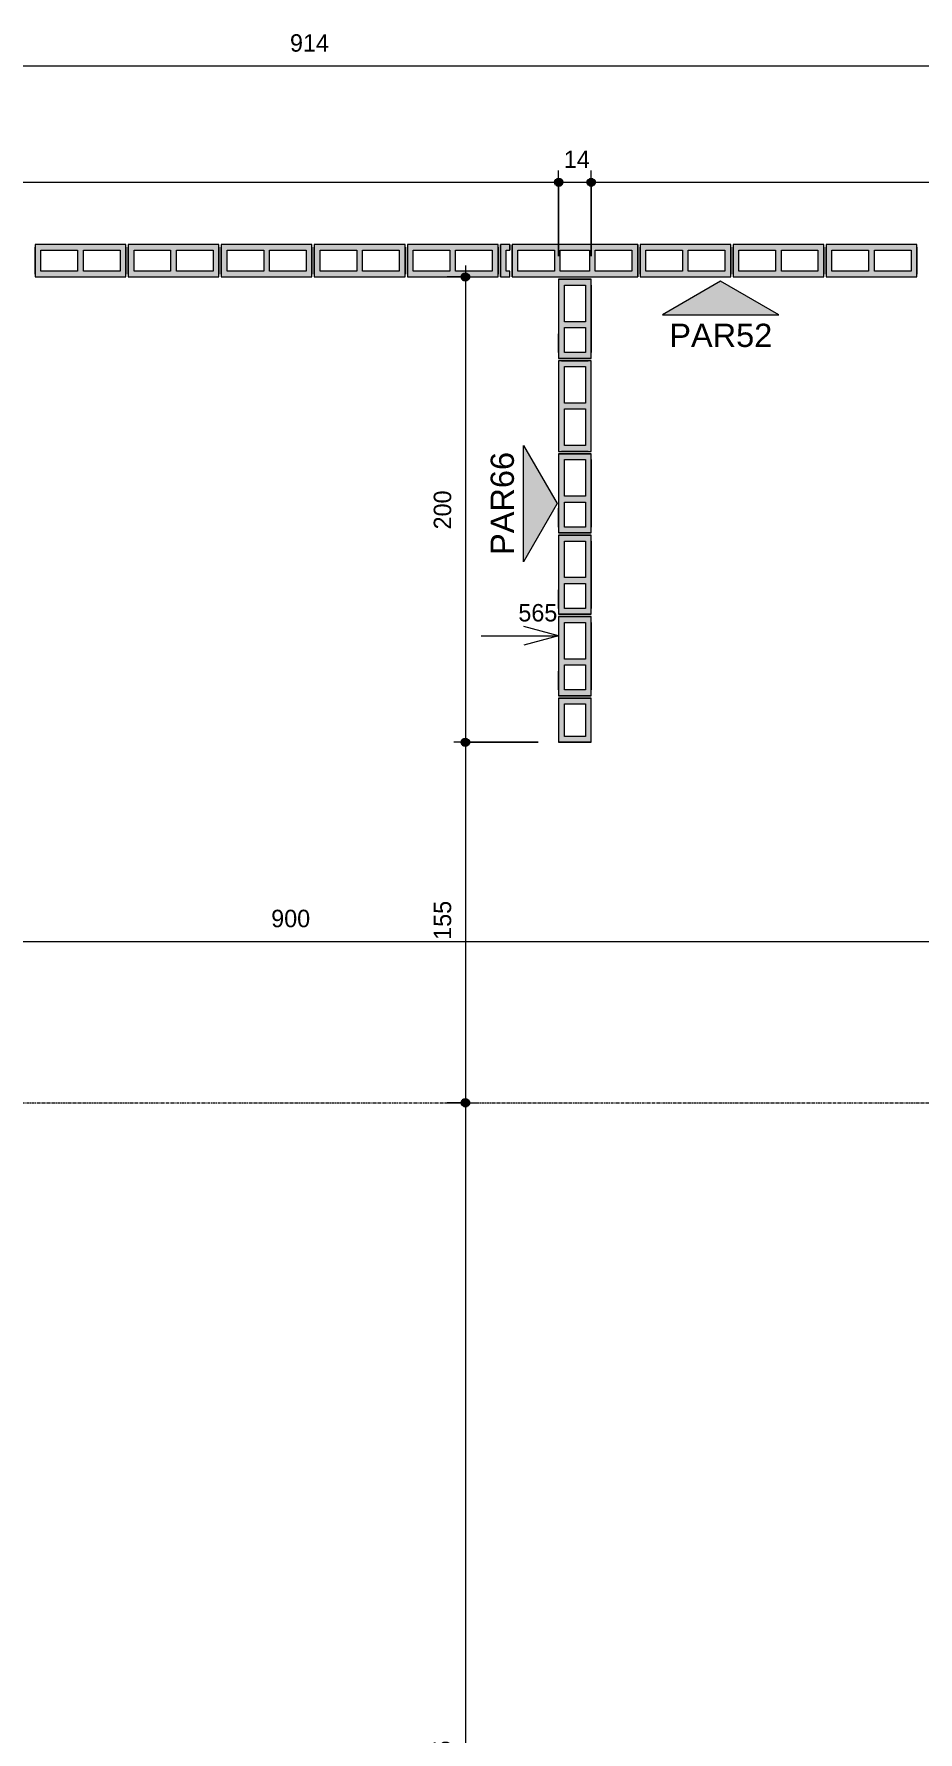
# Model space of a CAD drawing. Header units: centimetres. Extents: x 170 to 14001, y -2277 to 8860.
# Drawn here: x 13230 to 13610, y 165 to 895 of the extents above; entities that cross this region are included whole.
import ezdxf

# ---------------------------------------------------------------- set-up
doc = ezdxf.new("R2010")
doc.units = ezdxf.units.CM
doc.linetypes.add('Linha de eixo', pattern=[2.2225, 1.27, -0.3175, 0.3175, -0.3175])
for name, color, linetype, lineweight, true_color in [('A-ANNO-DIMS-1', 1, 'Continuous', 9, 0xff0000), ('G-ANNO-SYMB-1', 251, 'Continuous', 9, 0x646464), ('S-BEAM-3', 9, 'Continuous', 9, 0xc0c0c0), ('S-BEAM-4', 98, 'Continuous', 9, 0x004000), ('S-BEAM-7', 116, 'Continuous', 9, 0x008040), ('S-BEAM-8', 142, 'Continuous', 9, 0x0080c0), ('S-BEAM-9', 1, 'Continuous', 9, 0xff0000)]:
    doc.layers.add(name, color=color, linetype=linetype, lineweight=lineweight, true_color=true_color)
for name, color, linetype, lineweight in [('A-ANNO-DIMS-50', 7, 'Continuous', 9), ('A-DETL-GENF', 7, 'Continuous', 9), ('G-ANNO-SYMB', 7, 'Continuous', 9), ('S-BEAM', 7, 'Continuous', 9), ('S-BEAM-2', 7, 'Continuous', 13), ('S-GRID-1', 7, 'Linha de eixo', 9)]:
    doc.layers.add(name, color=color, linetype=linetype, lineweight=lineweight)
doc.styles.add('Arial', font='arial.ttf', dxfattribs={"height": 10})
doc.styles.add('Bahnschrift_12', font='', dxfattribs={"height": 7.5})
doc.styles.get('Bahnschrift_12').set_extended_font_data('Bahnschrift')
doc.dimstyles.new('COTA_ACUMULADA', dxfattribs={"dimscale": 30.48, "dimtxt": 8.33133, "dimasz": 0.049213, "dimexe": 0, "dimexo": 0.0625, "dimgap": 0.131234, "dimtad": 0, "dimjust": 2, "dimdec": 0, "dimzin": 0, "dimdsep": 46, "dimtxsty": 'Bahnschrift_12', "dimblk1": 'NONE', "dimblk2": 'OPEN30', "dimsah": 1, "dimcen": 0.09, "dimse1": 1, "dimsd1": 1, "dimazin": 0, "dimtfac": 1, "dimtdec": 4, "dimtix": 1, "dimtmove": 2, "dimatfit": 3, "dimfxl": 0, "dimfxlon": 1, "dimtvp": 1, "dimtolj": 1, "dimtzin": 0, "dimarcsym": 2})
doc.dimstyles.new('Linear_-_2_mm_Arial', dxfattribs={"dimscale": 30.48, "dimtxt": 8.33133, "dimasz": 0.393701, "dimexe": 0.164042, "dimexo": 0.328084, "dimgap": 0.131234, "dimtad": 1, "dimdec": 0, "dimzin": 0, "dimdsep": 46, "dimtxsty": 'Bahnschrift_12', "dimblk1": 'DOTSMALL', "dimblk2": 'DOTSMALL', "dimsah": 1, "dimcen": 0.09, "dimdle": 0.164042, "dimazin": 0, "dimtfac": 1, "dimtdec": 4, "dimtix": 1, "dimtmove": 0, "dimatfit": 3, "dimfxl": 1, "dimtvp": 1, "dimtolj": 1, "dimtzin": 0, "dimarcsym": 2})

# ---------------------------------------------------------------- blocks, each defined once
blk = doc.blocks.new('LEONE - BLOCO 14X39X19 - LEONE - BLOCO 14X39X19-554799-COBERTURA - MODULAÇÃO 2ª FIADA')
at = {"layer": 'S-BEAM-3'}
h = blk.add_hatch(color=256, dxfattribs=at)
h.paths.add_polyline_path([(-19.5, 7), (-19.5, -7), (19.5, -7), (19.5, 7)])
h.paths.add_polyline_path([(-17, -3.48), (-17, 4.5), (-1.25, 4.5), (-1.25, -4.5), (-17, -4.5)])
h.paths.add_polyline_path([(1.25, -0.98), (1.25, 4.5), (17, 4.5), (17, -4.5), (1.25, -4.5), (1.25, -4.16)])
at = {"layer": 'A-DETL-GENF'}
for p, q in [((19.5, 7), (-19.5, 7)), ((-19.5, 7), (-19.5, 0)), ((-19.5, 0), (-19.5, -7)), ((-17, -4.5), (-17, 4.5)), ((-17, 4.5), (-1.25, 4.5)), ((-1.25, 4.5), (-1.25, -4.5)), ((1.25, -4.5), (1.25, 4.5)), ((1.25, 4.5), (17, 4.5)), ((17, 4.5), (17, -4.5)), ((19.5, 0), (19.5, 7)), ((19.5, -7), (19.5, 0)), ((-19.5, -7), (19.5, -7)), ((-1.25, -4.5), (-17, -4.5)), ((17, -4.5), (1.25, -4.5))]:
    blk.add_line(p, q, dxfattribs=at)
at = {"layer": 'S-BEAM-2'}
for p, q in [((-19.5, 7), (-19.5, -7)), ((19.5, 7), (-19.5, 7)), ((-19.5, 7), (-19.5, -7)), ((-19.5, -5.75), (-19.5, 5.75)), ((19.5, -7), (19.5, 7)), ((19.5, -7), (19.5, 7)), ((19.5, 5.75), (19.5, -5.75)), ((-19.5, -7), (19.5, -7))]:
    blk.add_line(p, q, dxfattribs=at)
at = {"layer": 'S-BEAM-3'}
for p, q in [((-17, 4.5), (-1.25, 4.5)), ((-17, -4.5), (-17, 4.5)), ((-1.25, 4.5), (-1.25, -4.5)), ((1.25, 4.5), (17, 4.5)), ((1.25, -4.5), (1.25, 4.5)), ((17, 4.5), (17, -4.5)), ((-1.25, -4.5), (-17, -4.5)), ((17, -4.5), (1.25, -4.5))]:
    blk.add_line(p, q, dxfattribs=at)
blk = doc.blocks.new('LEONE - BLOCO 14X39X19 - LEONE - BLOCO 14X39X19-V1-COBERTURA - MODULAÇÃO 2ª FIADA')
at = {"layer": 'S-BEAM-3'}
h = blk.add_hatch(color=256, dxfattribs=at)
h.paths.add_polyline_path([(19.5, -7), (19.5, 7), (-19.5, 7), (-19.5, -7)])
h.paths.add_polyline_path([(1.25, -4.5), (1.25, 4.5), (17, 4.5), (17, -4.5)])
h.paths.add_polyline_path([(-1.25, -4.5), (-17, -4.5), (-17, 4.5), (-1.25, 4.5), (-1.25, -4.16)])
at = {"layer": 'A-DETL-GENF'}
for p, q in [((19.5, 7), (-19.5, 7)), ((-19.5, 7), (-19.5, 0)), ((-19.5, 0), (-19.5, -7)), ((-17, -4.5), (-17, 4.5)), ((-17, 4.5), (-1.25, 4.5)), ((-1.25, 4.5), (-1.25, -4.5)), ((1.25, -4.5), (1.25, 4.5)), ((1.25, 4.5), (17, 4.5)), ((17, 4.5), (17, -4.5)), ((19.5, 0), (19.5, 7)), ((19.5, -7), (19.5, 0)), ((-19.5, -7), (19.5, -7)), ((-1.25, -4.5), (-17, -4.5)), ((17, -4.5), (1.25, -4.5))]:
    blk.add_line(p, q, dxfattribs=at)
at = {"layer": 'S-BEAM-2'}
for p, q in [((-19.5, 7), (-19.5, -7)), ((19.5, 7), (-19.5, 7)), ((-19.5, 7), (-19.5, -7)), ((-19.5, -5.75), (-19.5, 5.75)), ((19.5, -7), (19.5, 7)), ((19.5, -7), (19.5, 7)), ((19.5, 5.75), (19.5, -5.75)), ((-19.5, -7), (19.5, -7))]:
    blk.add_line(p, q, dxfattribs=at)
at = {"layer": 'S-BEAM-3'}
for p, q in [((-17, 4.5), (-1.25, 4.5)), ((-17, -4.5), (-17, 4.5)), ((-1.25, 4.5), (-1.25, -4.5)), ((1.25, 4.5), (17, 4.5)), ((1.25, -4.5), (1.25, 4.5)), ((17, 4.5), (17, -4.5)), ((-1.25, -4.5), (-17, -4.5)), ((17, -4.5), (1.25, -4.5))]:
    blk.add_line(p, q, dxfattribs=at)
blk = doc.blocks.new('LEONE - BLOCO 14x04x19 - LEONE - BLOCO 14x04x19-533013-COBERTURA - MODULAÇÃO 2ª FIADA')
at = {"layer": 'S-BEAM-7'}
blk.add_hatch(color=256, dxfattribs=at).paths.add_polyline_path([(-2.5, 0), (-2.5, -7), (1.5, -7), (1.5, -4.5), (0, -4.5), (0, 4.5), (1.5, 4.5), (1.5, 7), (-2.5, 7), (-2.5, 0.97)])
at = {"layer": 'A-DETL-GENF'}
for p, q in [((1.5, 7), (-2.5, 7)), ((-2.5, 7), (-2.5, 0)), ((-2.5, 0), (-2.5, -7)), ((0, 4.5), (1.5, 4.5)), ((0, -4.5), (0, 4.5)), ((1.5, 4.5), (1.5, 7)), ((-2.5, -7), (1.5, -7)), ((1.5, -4.5), (0, -4.5)), ((1.5, -7), (1.5, -4.5))]:
    blk.add_line(p, q, dxfattribs=at)
at = {"layer": 'S-BEAM-2'}
for p, q in [((1.5, 7), (-2.5, 7)), ((-2.5, -7), (-2.5, 7)), ((1.5, 7), (1.5, 4.5)), ((-2.5, -7), (1.5, -7)), ((1.5, -7), (1.5, -4.5))]:
    blk.add_line(p, q, dxfattribs=at)
at = {"layer": 'S-BEAM-3'}
for p, q in [((0, -4.5), (0, 4.5)), ((0, 4.5), (1.5, 4.5)), ((1.5, -4.5), (0, -4.5))]:
    blk.add_line(p, q, dxfattribs=at)
blk = doc.blocks.new('LEONE - BLOCO 14X54X19 - LEONE - BLOCO 14X54X19-V3-COBERTURA - MODULAÇÃO 2ª FIADA')
at = {"layer": 'S-BEAM-4'}
h = blk.add_hatch(color=256, dxfattribs=at)
h.paths.add_polyline_path([(-27, -7), (27, -7), (27, 7), (-27, 7), (-27, -5.16)])
h.paths.add_polyline_path([(8.75, -4.5), (8.75, 4.5), (24.5, 4.5), (24.5, -4.5), (17, -4.5)])
h.paths.add_polyline_path([(6.25, -4.5), (-6.25, -4.5), (-6.25, 4.5), (6.25, 4.5), (6.25, 2.45)])
h.paths.add_polyline_path([(-24.5, -4.5), (-24.5, 4.5), (-8.75, 4.5), (-8.75, -4.5)])
at = {"layer": 'A-DETL-GENF'}
for p, q in [((-27, 7), (-27, 0)), ((0, 7), (-27, 7)), ((-27, 0), (-27, -7)), ((-24.5, -4.5), (-24.5, 4.5)), ((-24.5, 4.5), (-8.75, 4.5)), ((-8.75, 4.5), (-8.75, -4.5)), ((-6.25, 4.5), (6.25, 4.5)), ((-6.25, -4.5), (-6.25, 4.5)), ((27, 7), (0, 7)), ((6.25, 4.5), (6.25, -4.5)), ((8.75, -4.5), (8.75, 4.5)), ((8.75, 4.5), (24.5, 4.5)), ((24.5, 4.5), (24.5, -4.5)), ((27, 0), (27, 7)), ((-27, -7), (0, -7)), ((-8.75, -4.5), (-24.5, -4.5)), ((6.25, -4.5), (-6.25, -4.5)), ((0, -7), (27, -7)), ((24.5, -4.5), (8.75, -4.5)), ((27, -7), (27, 0))]:
    blk.add_line(p, q, dxfattribs=at)
at = {"layer": 'S-BEAM-2'}
for p, q in [((-27, 7), (-27, -7)), ((27, 7), (-27, 7)), ((-27, 7), (-27, -7)), ((-27, -7), (-27, 6.88)), ((-27, 5.75), (-27, -5.75)), ((-27, -5.75), (-27, 5.75)), ((27, -7), (27, 7)), ((27, 7), (27, -7)), ((27, -7), (27, 7)), ((27, -5.75), (27, 5.75)), ((27, 5.75), (27, -5.75)), ((-27, -7), (27, -7))]:
    blk.add_line(p, q, dxfattribs=at)
at = {"layer": 'S-BEAM-3'}
for p, q in [((-24.5, 4.5), (-8.75, 4.5)), ((-24.5, -4.5), (-24.5, 4.5)), ((-8.75, 4.5), (-8.75, -4.5)), ((-6.25, 4.5), (6.25, 4.5)), ((-6.25, -4.5), (-6.25, 4.5)), ((6.25, 4.5), (6.25, -4.5)), ((8.75, 4.5), (24.5, 4.5)), ((8.75, -4.5), (8.75, 4.5)), ((24.5, 4.5), (24.5, -4.5)), ((-8.75, -4.5), (-24.5, -4.5)), ((6.25, -4.5), (-6.25, -4.5)), ((24.5, -4.5), (8.75, -4.5))]:
    blk.add_line(p, q, dxfattribs=at)
blk = doc.blocks.new('LEONE - BLOCO 14x34x5 - LEONE - BLOCO 14x34x19-2843082-COBERTURA - MODULAÇÃO 2ª FIADA')
at = {"layer": 'S-BEAM-8'}
h = blk.add_hatch(color=256, dxfattribs=at)
h.paths.add_polyline_path([(-14.5, 0), (-14.5, -7), (19.5, -7), (19.5, 7), (-14.5, 7), (-14.5, 4.5)])
h.paths.add_polyline_path([(-12, -4.5), (-12, 4.5), (-1.25, 4.5), (-1.25, -4.5), (-6.1361, -4.5)])
h.paths.add_polyline_path([(1.25, 4.5), (17, 4.5), (17, -4.5), (1.25, -4.5), (1.25, 4.0283)])
at = {"layer": 'A-DETL-GENF'}
for p, q in [((-14.5, 7), (-14.5, 0)), ((2.5, 7), (-14.5, 7)), ((-14.5, 0), (-14.5, -7)), ((-12, -4.5), (-12, 4.5)), ((-12, 4.5), (-1.25, 4.5)), ((-1.25, 4.5), (-1.25, -4.5)), ((1.25, 4.5), (17, 4.5)), ((1.25, -4.5), (1.25, 4.5)), ((19.5, 7), (2.5, 7)), ((17, 4.5), (17, -4.5)), ((19.5, 0), (19.5, 7)), ((19.5, -7), (19.5, 0)), ((-14.5, -7), (2.5, -7)), ((-1.25, -4.5), (-12, -4.5)), ((17, -4.5), (1.25, -4.5)), ((2.5, -7), (19.5, -7))]:
    blk.add_line(p, q, dxfattribs=at)
at = {"layer": 'S-BEAM-2'}
for p, q in [((-14.5, 7), (-14.5, -7)), ((19.5, 7), (-14.5, 7)), ((-14.5, 7), (-14.5, -7)), ((-14.5, -7), (-14.5, 6.8804)), ((-14.5, 5.75), (-14.5, -5.75)), ((-14.5, -5.75), (-14.5, 5.75)), ((-12, 7), (-3.9375, 7)), ((-12, 7), (-3.9375, 7)), ((17, 7), (-12, 7)), ((19.5, -7), (19.5, 7)), ((19.5, 7), (19.5, -7)), ((19.5, -7), (19.5, 7)), ((19.5, -5.75), (19.5, 5.75)), ((19.5, 5.75), (19.5, -5.75)), ((-14.5, -7), (19.5, -7)), ((-12, -7), (-3.9375, -7)), ((-12, -7), (-3.9375, -7)), ((17, -7), (-12, -7))]:
    blk.add_line(p, q, dxfattribs=at)
at = {"layer": 'S-BEAM-3'}
for p, q in [((-12, 4.5), (-1.25, 4.5)), ((-12, -4.5), (-12, 4.5)), ((-1.25, 4.5), (-1.25, -4.5)), ((1.25, 4.5), (17, 4.5)), ((1.25, -4.5), (1.25, 4.5)), ((17, 4.5), (17, -4.5)), ((-1.25, -4.5), (-12, -4.5)), ((17, -4.5), (1.25, -4.5))]:
    blk.add_line(p, q, dxfattribs=at)
blk = doc.blocks.new('LEONE - BLOCO 14x19x19 - LEONE - BLOCO 14x19x19-V5-COBERTURA - MODULAÇÃO 2ª FIADA')
at = {"layer": 'S-BEAM-9'}
h = blk.add_hatch(color=256, dxfattribs=at)
h.paths.add_polyline_path([(-9.5, 7), (-9.5, -7), (9.5, -7), (9.5, 7), (-8.5, 7)])
h.paths.add_polyline_path([(7, 4.5), (7, -4.5), (-7, -4.5), (-7, 4.5)])
at = {"layer": 'A-DETL-GENF'}
for p, q in [((-9.5, 7), (-9.5, 0)), ((0, 7), (-9.5, 7)), ((-9.5, 0), (-9.5, -7)), ((-7, -4.5), (-7, 4.5)), ((-7, 4.5), (7, 4.5)), ((9.5, 7), (0, 7)), ((7, 4.5), (7, -4.5)), ((9.5, 0), (9.5, 7)), ((9.5, -7), (9.5, 0)), ((-9.5, -7), (0, -7)), ((7, -4.5), (-7, -4.5)), ((0, -7), (9.5, -7))]:
    blk.add_line(p, q, dxfattribs=at)
at = {"layer": 'S-BEAM-2'}
for p, q in [((9.5, 7), (-9.5, 7)), ((-9.5, 7), (-9.5, -7)), ((-9.5, -7), (-9.5, 7)), ((-9.5, 5.75), (-9.5, -5.75)), ((-9.5, -5.75), (-9.5, 5.75)), ((9.5, -7), (9.5, 7)), ((9.5, 7), (9.5, -7)), ((9.5, -5.75), (9.5, 5.75)), ((9.5, 5.75), (9.5, -5.75)), ((-9.5, -7), (9.5, -7))]:
    blk.add_line(p, q, dxfattribs=at)
at = {"layer": 'S-BEAM-3'}
for p, q in [((-7, 4.5), (7, 4.5)), ((-7, -4.5), (-7, 4.5)), ((7, 4.5), (7, -4.5)), ((7, -4.5), (-7, -4.5))]:
    blk.add_line(p, q, dxfattribs=at)
blk = doc.blocks.new('Elevação - Número de detalhe-142644-COBERTURA - MODULAÇÃO 2ª FIADA')
at = {"layer": 'G-ANNO-SYMB-1'}
blk.add_hatch(color=256, dxfattribs=at).paths.add_polyline_path([(0.5, 0), (-0.5, 0), (0, 0.289)])
at = {"layer": 'G-ANNO-SYMB'}
for p, q in [((0, 0.289), (-0.5, 0)), ((0.5, 0), (0, 0.289)), ((-0.5, 0), (0.5, 0))]:
    blk.add_line(p, q, dxfattribs=at)
blk = doc.blocks.new('DIMBLOCK6-COBERTURA - MODULAÇÃO 2ª FIADA')
at = {"layer": 'A-ANNO-DIMS-50', "lineweight": 35, "true_color": 0xff0000}
h = blk.add_hatch(color=1, dxfattribs=at)
edge = h.paths.add_edge_path()
edge.add_arc((12890.73, 830.95), 1.5, 0, 360)
h = blk.add_hatch(color=1, dxfattribs=at)
edge = h.paths.add_edge_path()
edge.add_arc((13455.73, 830.95), 1.5, 0, 360)
at = {"layer": 'A-ANNO-DIMS-50', "color": 1, "true_color": 0xff0000}
for p, q in [((12890.73, 823.07), (12890.73, 835.95)), ((13455.73, 799.24), (13455.73, 835.95)), ((12890.73, 830.95), (13455.73, 830.95)), ((12890.73, 830.95), (12890.73, 823.07)), ((13455.73, 830.95), (13455.73, 799.24))]:
    blk.add_line(p, q, dxfattribs=at)
at = {"layer": 'A-ANNO-DIMS-50', "color": 1, "lineweight": 35, "true_color": 0xff0000}
for centre in [(12890.73, 830.95), (13455.73, 830.95)]:
    blk.add_circle(centre, 1.5, dxfattribs=at)
at = {"layer": 'A-ANNO-DIMS-50', "color": 0, "insert": (13164.84, 844.59), "char_height": 7.5, "width": 20.1467, "attachment_point": 1, "line_spacing_factor": 1.009858, "style": 'Bahnschrift_12'}
blk.add_mtext('565', dxfattribs=at)
blk = doc.blocks.new('_DotSmall')
at = {"color": 0, "linetype": 'ByBlock', "const_width": 0.5}
blk.add_lwpolyline([(-0.0625, 0, 1), (0.0625, 0, 1)], format="xyb", close=True, dxfattribs=at)
blk = doc.blocks.new('DIMBLOCK7-COBERTURA - MODULAÇÃO 2ª FIADA')
at = {"layer": 'A-ANNO-DIMS-50', "lineweight": 35, "true_color": 0xff0000}
h = blk.add_hatch(color=1, dxfattribs=at)
edge = h.paths.add_edge_path()
edge.add_arc((13455.73, 830.95), 1.5, 0, 360)
h = blk.add_hatch(color=1, dxfattribs=at)
edge = h.paths.add_edge_path()
edge.add_arc((13469.73, 830.95), 1.5, 0, 360)
at = {"layer": 'A-ANNO-DIMS-50', "color": 1, "true_color": 0xff0000}
for p, q in [((13455.73, 799.24), (13455.73, 835.95)), ((13469.73, 799.24), (13469.73, 835.95)), ((13455.73, 830.95), (13469.73, 830.95)), ((13455.73, 830.95), (13455.73, 799.24)), ((13469.73, 830.95), (13469.73, 799.24))]:
    blk.add_line(p, q, dxfattribs=at)
at = {"layer": 'A-ANNO-DIMS-50', "color": 1, "lineweight": 35, "true_color": 0xff0000}
for centre in [(13455.73, 830.95), (13469.73, 830.95)]:
    blk.add_circle(centre, 1.5, dxfattribs=at)
at = {"layer": 'A-ANNO-DIMS-50', "color": 0, "insert": (13458, 844.59), "char_height": 7.5, "width": 11.3609, "attachment_point": 1, "line_spacing_factor": 1.009858, "style": 'Bahnschrift_12'}
blk.add_mtext('14', dxfattribs=at)
blk = doc.blocks.new('DIMBLOCK8-COBERTURA - MODULAÇÃO 2ª FIADA')
at = {"layer": 'A-ANNO-DIMS-50', "lineweight": 35, "true_color": 0xff0000}
h = blk.add_hatch(color=1, dxfattribs=at)
edge = h.paths.add_edge_path()
edge.add_arc((13469.73, 830.95), 1.5, 0, 360)
h = blk.add_hatch(color=1, dxfattribs=at)
edge = h.paths.add_edge_path()
edge.add_arc((13790.73, 830.95), 1.5, 0, 360)
at = {"layer": 'A-ANNO-DIMS-50', "color": 1, "true_color": 0xff0000}
for p, q in [((13469.73, 799.24), (13469.73, 835.95)), ((13790.73, 814.24), (13790.73, 835.95)), ((13469.73, 830.95), (13790.73, 830.95)), ((13469.73, 830.95), (13469.73, 799.24)), ((13790.73, 830.95), (13790.73, 814.24))]:
    blk.add_line(p, q, dxfattribs=at)
at = {"layer": 'A-ANNO-DIMS-50', "color": 1, "lineweight": 35, "true_color": 0xff0000}
for centre in [(13469.73, 830.95), (13790.73, 830.95)]:
    blk.add_circle(centre, 1.5, dxfattribs=at)
at = {"layer": 'A-ANNO-DIMS-50', "color": 0, "insert": (13622.97, 844.59), "char_height": 7.5, "width": 17.4201, "attachment_point": 1, "line_spacing_factor": 1.009858, "style": 'Bahnschrift_12'}
blk.add_mtext('321', dxfattribs=at)
blk = doc.blocks.new('DIMBLOCK12-COBERTURA - MODULAÇÃO 2ª FIADA')
at = {"layer": 'A-ANNO-DIMS-50', "lineweight": 35, "true_color": 0xff0000}
h = blk.add_hatch(color=1, dxfattribs=at)
edge = h.paths.add_edge_path()
edge.add_arc((12890.73, 880.95), 1.5, 0, 360)
h = blk.add_hatch(color=1, dxfattribs=at)
edge = h.paths.add_edge_path()
edge.add_arc((13804.73, 880.95), 1.5, 0, 360)
at = {"layer": 'A-ANNO-DIMS-50', "color": 1, "true_color": 0xff0000}
for p, q in [((12890.73, 873.07), (12890.73, 885.95)), ((13804.73, 814.24), (13804.73, 885.95)), ((12890.73, 880.95), (13809.73, 880.95)), ((12890.73, 880.95), (12890.73, 873.07)), ((13804.73, 880.95), (13804.73, 814.24))]:
    blk.add_line(p, q, dxfattribs=at)
at = {"layer": 'A-ANNO-DIMS-50', "color": 1, "lineweight": 35, "true_color": 0xff0000}
for centre in [(12890.73, 880.95), (13804.73, 880.95)]:
    blk.add_circle(centre, 1.5, dxfattribs=at)
at = {"layer": 'A-ANNO-DIMS-50', "color": 0, "insert": (13340.28, 894.59), "char_height": 7.5, "width": 17.8745, "attachment_point": 1, "line_spacing_factor": 1.009858, "style": 'Bahnschrift_12'}
blk.add_mtext('914', dxfattribs=at)
blk = doc.blocks.new('DIMBLOCK50-COBERTURA - MODULAÇÃO 2ª FIADA')
at = {"layer": 'A-ANNO-DIMS-50', "lineweight": 35, "true_color": 0xff0000}
h = blk.add_hatch(color=1, dxfattribs=at)
edge = h.paths.add_edge_path()
edge.add_arc((13415.7, 790.24), 1.5, 0, 360)
h = blk.add_hatch(color=1, dxfattribs=at)
edge = h.paths.add_edge_path()
edge.add_arc((13415.7, 590.24), 1.5, 0, 360)
at = {"layer": 'A-ANNO-DIMS-50', "color": 1, "true_color": 0xff0000}
for p, q in [((13407.82, 790.24), (13420.7, 790.24)), ((13415.7, 790.24), (13407.82, 790.24)), ((13415.7, 795.24), (13415.7, 590.24)), ((13446.98, 590.24), (13410.7, 590.24)), ((13415.7, 590.24), (13446.98, 590.24))]:
    blk.add_line(p, q, dxfattribs=at)
at = {"layer": 'A-ANNO-DIMS-50', "color": 1, "lineweight": 35, "true_color": 0xff0000}
for centre in [(13415.7, 790.24), (13415.7, 590.24)]:
    blk.add_circle(centre, 1.5, dxfattribs=at)
at = {"layer": 'A-ANNO-DIMS-50', "color": 0, "insert": (13402.05, 681.72), "char_height": 7.5, "width": 20.4496, "attachment_point": 1, "rotation": 90, "line_spacing_factor": 1.009858, "style": 'Bahnschrift_12'}
blk.add_mtext('200', dxfattribs=at)
blk = doc.blocks.new('DIMBLOCK51-COBERTURA - MODULAÇÃO 2ª FIADA')
at = {"layer": 'A-ANNO-DIMS-50', "lineweight": 35, "true_color": 0xff0000}
h = blk.add_hatch(color=1, dxfattribs=at)
edge = h.paths.add_edge_path()
edge.add_arc((13415.7, 590.24), 1.5, 0, 360)
h = blk.add_hatch(color=1, dxfattribs=at)
edge = h.paths.add_edge_path()
edge.add_arc((13415.7, 435.24), 1.5, 0, 360)
at = {"layer": 'A-ANNO-DIMS-50', "color": 1, "true_color": 0xff0000}
for p, q in [((13446.98, 590.24), (13410.7, 590.24)), ((13415.7, 590.24), (13415.7, 435.24)), ((13415.7, 590.24), (13446.98, 590.24)), ((13407.82, 435.24), (13420.7, 435.24)), ((13415.7, 435.24), (13407.82, 435.24))]:
    blk.add_line(p, q, dxfattribs=at)
at = {"layer": 'A-ANNO-DIMS-50', "color": 1, "lineweight": 35, "true_color": 0xff0000}
for centre in [(13415.7, 590.24), (13415.7, 435.24)]:
    blk.add_circle(centre, 1.5, dxfattribs=at)
at = {"layer": 'A-ANNO-DIMS-50', "color": 0, "insert": (13402.05, 505.3), "char_height": 7.5, "width": 17.8745, "attachment_point": 1, "rotation": 90, "line_spacing_factor": 1.009858, "style": 'Bahnschrift_12'}
blk.add_mtext('155', dxfattribs=at)
blk = doc.blocks.new('DIMBLOCK52-COBERTURA - MODULAÇÃO 2ª FIADA')
at = {"layer": 'A-ANNO-DIMS-50', "lineweight": 35, "true_color": 0xff0000}
h = blk.add_hatch(color=1, dxfattribs=at)
edge = h.paths.add_edge_path()
edge.add_arc((13415.7, 435.24), 1.5, 0, 360)
h = blk.add_hatch(color=1, dxfattribs=at)
edge = h.paths.add_edge_path()
edge.add_arc((13415.7, -129.76), 1.5, 0, 360)
at = {"layer": 'A-ANNO-DIMS-50', "color": 1, "true_color": 0xff0000}
for p, q in [((13407.82, 435.24), (13420.7, 435.24)), ((13415.7, 435.24), (13407.82, 435.24)), ((13415.7, 435.24), (13415.7, -129.76)), ((13407.82, -129.76), (13420.7, -129.76)), ((13415.7, -129.76), (13407.82, -129.76))]:
    blk.add_line(p, q, dxfattribs=at)
at = {"layer": 'A-ANNO-DIMS-50', "color": 1, "lineweight": 35, "true_color": 0xff0000}
for centre in [(13415.7, 435.24), (13415.7, -129.76)]:
    blk.add_circle(centre, 1.5, dxfattribs=at)
at = {"layer": 'A-ANNO-DIMS-50', "color": 0, "insert": (13402.05, 144.35), "char_height": 7.5, "width": 20.1467, "attachment_point": 1, "rotation": 90, "line_spacing_factor": 1.009858, "style": 'Bahnschrift_12'}
blk.add_mtext('565', dxfattribs=at)
blk = doc.blocks.new('DIMBLOCK72-COBERTURA - MODULAÇÃO 2ª FIADA')
at = {"layer": 'A-ANNO-DIMS-50', "lineweight": 35, "true_color": 0xff0000}
h = blk.add_hatch(color=1, dxfattribs=at)
edge = h.paths.add_edge_path()
edge.add_arc((12890.73, 504.59), 1.5, 0, 360)
h = blk.add_hatch(color=1, dxfattribs=at)
edge = h.paths.add_edge_path()
edge.add_arc((13790.73, 504.59), 1.5, 0, 360)
at = {"layer": 'A-ANNO-DIMS-50', "color": 1, "true_color": 0xff0000}
for p, q in [((12890.73, 496.71), (12890.73, 509.59)), ((12890.73, 504.59), (13795.73, 504.59)), ((12890.73, 504.59), (12890.73, 496.71)), ((13790.73, 496.71), (13790.73, 509.59)), ((13790.73, 504.59), (13790.73, 496.71))]:
    blk.add_line(p, q, dxfattribs=at)
at = {"layer": 'A-ANNO-DIMS-50', "color": 1, "lineweight": 35, "true_color": 0xff0000}
for centre in [(12890.73, 504.59), (13790.73, 504.59)]:
    blk.add_circle(centre, 1.5, dxfattribs=at)
at = {"layer": 'A-ANNO-DIMS-50', "color": 0, "insert": (13332.21, 518.23), "char_height": 7.5, "width": 20.4496, "attachment_point": 1, "line_spacing_factor": 1.009858, "style": 'Bahnschrift_12'}
blk.add_mtext('900', dxfattribs=at)
blk = doc.blocks.new('DIMBLOCK138-COBERTURA - MODULAÇÃO 2ª FIADA')
at = {"layer": 'A-ANNO-DIMS-50', "color": 1, "true_color": 0xff0000}
for p, q in [((13422.52, 636.01), (13455.73, 636.01)), ((13455.73, 636.01), (13440.73, 640.02)), ((13455.73, 636.01), (13440.73, 631.99)), ((13455.73, 636.01), (13455.73, 636.01)), ((13455.73, 636.01), (13455.73, 636.01))]:
    blk.add_line(p, q, dxfattribs=at)
at = {"layer": 'A-ANNO-DIMS-50', "color": 0, "insert": (13438.44, 649.65), "char_height": 7.5, "width": 20.1467, "attachment_point": 1, "line_spacing_factor": 1.009858, "style": 'Bahnschrift_12'}
blk.add_mtext('565', dxfattribs=at)
blk = doc.blocks.new('_None')
blk = doc.blocks.new('_Open30')
at = {"color": 0, "linetype": 'ByBlock', "lineweight": -2}
for p, q in [((-1, 0.27), (0, 0)), ((0, 0), (-1, -0.27)), ((0, 0), (-1, 0))]:
    blk.add_line(p, q, dxfattribs=at)
blk = doc.blocks.new('DIMBLOCK139-COBERTURA - MODULAÇÃO 2ª FIADA')
at = {"layer": 'A-ANNO-DIMS-50', "color": 1, "true_color": 0xff0000}
for p, q in [((13740.73, 636.01), (13790.73, 636.01)), ((13790.73, 636.01), (13775.73, 640.02)), ((13790.73, 636.01), (13775.73, 631.99)), ((13790.73, 636.01), (13790.73, 636.01)), ((13790.73, 636.01), (13790.73, 636.01))]:
    blk.add_line(p, q, dxfattribs=at)
at = {"layer": 'A-ANNO-DIMS-50', "color": 0, "insert": (13773.19, 649.65), "char_height": 7.5, "width": 20.4496, "attachment_point": 1, "line_spacing_factor": 1.009858, "style": 'Bahnschrift_12'}
blk.add_mtext('900', dxfattribs=at)

msp = doc.modelspace()

# ---------------------------------------------------------------- linework, layer by layer
at = {"layer": 'S-GRID-1'}
msp.add_line((10926.69, 435.24), (13936, 435.24), dxfattribs=at)

# ---------------------------------------------------------------- block references
at = {"layer": 'G-ANNO-SYMB', "xscale": 49.99999999999998, "yscale": 49.99999999999998, "zscale": 49.99999999999998}
msp.add_blockref('Elevação - Número de detalhe-142644-COBERTURA - MODULAÇÃO 2ª FIADA', (13525.39, 773.93), dxfattribs=at)
at = {"layer": 'G-ANNO-SYMB', "extrusion": (0, 0, -1), "xscale": 49.99999999999998, "yscale": 49.99999999999998, "zscale": 49.99999999999998, "rotation": 90.00000000000054}
msp.add_blockref('Elevação - Número de detalhe-142644-COBERTURA - MODULAÇÃO 2ª FIADA', (-13440.72, 692.84), dxfattribs=at)
at = {"layer": 'S-BEAM'}
for name, p in [('LEONE - BLOCO 14X39X19 - LEONE - BLOCO 14X39X19-554799-COBERTURA - MODULAÇÃO 2ª FIADA', (13250.23, 797.24)), ('LEONE - BLOCO 14X39X19 - LEONE - BLOCO 14X39X19-V1-COBERTURA - MODULAÇÃO 2ª FIADA', (13290.23, 797.24)), ('LEONE - BLOCO 14X39X19 - LEONE - BLOCO 14X39X19-554799-COBERTURA - MODULAÇÃO 2ª FIADA', (13330.23, 797.24)), ('LEONE - BLOCO 14X39X19 - LEONE - BLOCO 14X39X19-V1-COBERTURA - MODULAÇÃO 2ª FIADA', (13370.23, 797.24)), ('LEONE - BLOCO 14X39X19 - LEONE - BLOCO 14X39X19-554799-COBERTURA - MODULAÇÃO 2ª FIADA', (13410.23, 797.24)), ('LEONE - BLOCO 14x04x19 - LEONE - BLOCO 14x04x19-533013-COBERTURA - MODULAÇÃO 2ª FIADA', (13433.23, 797.24)), ('LEONE - BLOCO 14X54X19 - LEONE - BLOCO 14X54X19-V3-COBERTURA - MODULAÇÃO 2ª FIADA', (13462.73, 797.24)), ('LEONE - BLOCO 14X39X19 - LEONE - BLOCO 14X39X19-554799-COBERTURA - MODULAÇÃO 2ª FIADA', (13510.23, 797.24)), ('LEONE - BLOCO 14X39X19 - LEONE - BLOCO 14X39X19-V1-COBERTURA - MODULAÇÃO 2ª FIADA', (13550.23, 797.24)), ('LEONE - BLOCO 14X39X19 - LEONE - BLOCO 14X39X19-554799-COBERTURA - MODULAÇÃO 2ª FIADA', (13590.23, 797.24))]:
    msp.add_blockref(name, p, dxfattribs=at)
for name, p, rotation in [('LEONE - BLOCO 14x34x5 - LEONE - BLOCO 14x34x19-2843082-COBERTURA - MODULAÇÃO 2ª FIADA', (13462.73, 769.74), 89.9999999999998), ('LEONE - BLOCO 14X39X19 - LEONE - BLOCO 14X39X19-554799-COBERTURA - MODULAÇÃO 2ª FIADA', (13462.73, 734.74), 89.99999999999984), ('LEONE - BLOCO 14x34x5 - LEONE - BLOCO 14x34x19-2843082-COBERTURA - MODULAÇÃO 2ª FIADA', (13462.73, 694.74), 89.99999999999945), ('LEONE - BLOCO 14x34x5 - LEONE - BLOCO 14x34x19-2843082-COBERTURA - MODULAÇÃO 2ª FIADA', (13462.73, 659.74), 89.99999999999945), ('LEONE - BLOCO 14x34x5 - LEONE - BLOCO 14x34x19-2843082-COBERTURA - MODULAÇÃO 2ª FIADA', (13462.73, 624.74), 89.99999999999945), ('LEONE - BLOCO 14x19x19 - LEONE - BLOCO 14x19x19-V5-COBERTURA - MODULAÇÃO 2ª FIADA', (13462.73, 599.74), 89.99999999999945)]:
    msp.add_blockref(name, p, dxfattribs=dict(at, rotation=rotation))

# ---------------------------------------------------------------- texts
at = {"layer": 'G-ANNO-SYMB', "insert": (13503.32, 770.15), "char_height": 10, "width": 54.9156, "attachment_point": 1, "style": 'Arial'}
msp.add_mtext('PAR52', dxfattribs=at)
at = {"layer": 'G-ANNO-SYMB', "insert": (13426.53, 670.76), "char_height": 10, "width": 54.9156, "attachment_point": 1, "rotation": 90, "style": 'Arial'}
msp.add_mtext('PAR66', dxfattribs=at)

# ---------------------------------------------------------------- dimensions: what is measured, and where the dimension line sits
at = {"layer": 'A-ANNO-DIMS-1'}
for base, p1, p2, override, picture, middle in [((13804.73, 880.95), (12890.73, 883.07), (13804.73, 804.24), {"dimpost": '<>', "dimfxl": 917.392604}, 'DIMBLOCK12-COBERTURA - MODULAÇÃO 2ª FIADA', (13347.73, 888.74)), ((13455.73, 830.95), (12890.73, 833.07), (13455.73, 789.24), {"dimpost": '<>', "dimfxl": 566.69703}, 'DIMBLOCK6-COBERTURA - MODULAÇÃO 2ª FIADA', (13173.23, 838.73)), ((13469.73, 830.95), (13455.73, 789.24), (13469.73, 789.24), {"dimpost": '<>', "dimfxl": 14}, 'DIMBLOCK7-COBERTURA - MODULAÇÃO 2ª FIADA', (13462.73, 838.7)), ((13790.73, 830.95), (13469.73, 789.24), (13790.73, 804.24), {"dimpost": '<>', "dimfxl": 321.350276}, 'DIMBLOCK8-COBERTURA - MODULAÇÃO 2ª FIADA', (13630.23, 838.77)), ((13790.73, 504.59), (12890.73, 506.71), (13790.73, 506.71), {"dimpost": '<>', "dimfxl": 900}, 'DIMBLOCK72-COBERTURA - MODULAÇÃO 2ª FIADA', (13340.73, 512.42))]:
    dim = msp.add_linear_dim(base=base, p1=p1, p2=p2, dimstyle='Linear_-_2_mm_Arial', override=override, dxfattribs=at)
    dim.commit()
    dim.dimension.update_dxf_attribs({"geometry": picture, "text_midpoint": middle})
for base, p1, p2, override, picture, middle in [((13415.7, 590.24), (13417.82, 790.24), (13456.98, 590.24), {"dimpost": '<>', "dimfxl": 203.7983}, 'DIMBLOCK50-COBERTURA - MODULAÇÃO 2ª FIADA', (13407.86, 690.24)), ((13415.7, 435.24), (13456.98, 590.24), (13417.82, 435.24), {"dimpost": '<>', "dimfxl": 159.871033}, 'DIMBLOCK51-COBERTURA - MODULAÇÃO 2ª FIADA', (13407.91, 512.74)), ((13415.7, -129.76), (13417.82, 435.24), (13417.82, -129.76), {"dimpost": '<>', "dimfxl": 565}, 'DIMBLOCK52-COBERTURA - MODULAÇÃO 2ª FIADA', (13407.91, 152.74))]:
    dim = msp.add_linear_dim(base=base, p1=p1, p2=p2, angle=90, dimstyle='Linear_-_2_mm_Arial', override=override, dxfattribs=at)
    dim.commit()
    dim.dimension.update_dxf_attribs({"geometry": picture, "text_midpoint": middle})
for base, p2, override, picture, middle in [((13455.73, 636.01), (13455.73, 636.01), {"dimpost": '<>', "dimfxl": 565}, 'DIMBLOCK138-COBERTURA - MODULAÇÃO 2ª FIADA', (13448.52, 644.65)), ((13790.73, 636.01), (13790.73, 636.01), {"dimpost": '<>', "dimfxl": 900}, 'DIMBLOCK139-COBERTURA - MODULAÇÃO 2ª FIADA', (13783.41, 644.65))]:
    dim = msp.add_linear_dim(base=base, p1=(12890.73, 636.01), p2=p2, dimstyle='COTA_ACUMULADA', override=override, dxfattribs=at)
    dim.commit()
    dim.dimension.update_dxf_attribs({"geometry": picture, "text_midpoint": middle, "dimtype": 160})

doc.saveas('drawing.dxf')
